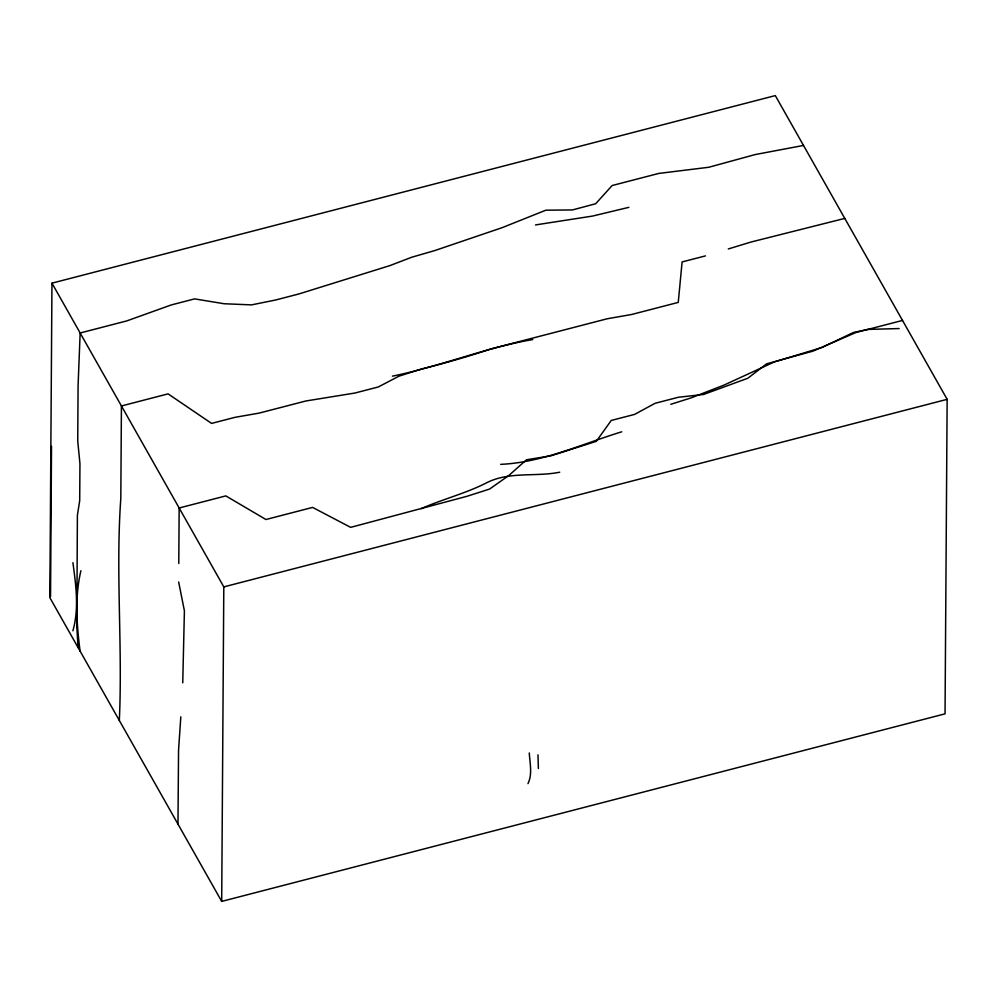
<?xml version="1.0" encoding="UTF-8"?>
<svg xmlns="http://www.w3.org/2000/svg" width="997" height="997" viewBox="0 0 997 997"><rect width="100%" height="100%" fill="white"/><g stroke="black" fill="none" stroke-linecap="round" stroke-linejoin="round"><path stroke-width="1.5" d="M51.956 283.16L49.85 597.664L221.695 901.4L945.044 713.84L947.15 399.336L775.305 95.6L51.956 283.16L223.802 586.897L221.695 901.4M51.52 446.382L50.535 596.567M119.328 720.457C122.718 646.467 115.54 572.315 120.811 498.463L121.422 405.966L168.094 393.865L211.563 423.401L234.906 417.357L259.245 413.082L305.917 400.981L354.932 393.03L378.262 386.986L398.912 376.193L421.569 368.952A673.287 458.458 0.4 0 0 490.574 349.025L607.235 318.766L631.575 314.504L678.247 302.403L682.11 261.937L705.452 255.893M178.787 563.492L179.161 507.996L225.821 495.895L265.937 519.512L312.609 507.411L350.657 527.363L466.883 496.319L489.539 489.078L508.682 475.619L526.478 459.779L550.98 455.803L596.306 441.335L611.248 420.447L634.591 414.403L655.066 403.311L678.396 397.255L703.583 394.463L747.9 378.212L766.531 363.855L812.867 351.168L855.837 332.537L902.509 320.436M182.738 682.808L184.408 610.874L178.662 581.999M177.977 824.133L178.55 750.28L180.818 716.831M80.907 570.72C74.675 597.128 76.694 624.446 80.072 651.091M72.881 630.789C79.274 608.482 75.909 585.214 72.918 562.657M527.974 783.642C532.622 774.146 529.856 763.066 529.27 752.972M421.07 508.694C442.444 499.235 465.312 493.602 486.187 483.009C508.993 471.12 535.377 477.139 559.728 472.204M621.729 431.813C581.812 443.977 542.954 462.471 500.681 464.353M728.284 248.963L751.115 242.009L844.783 218.405M628.87 207.339L592.505 216.075L535.526 224.923M670.807 404.296L691.108 397.878L723.797 385.191L774.432 361.911L822.076 347.442L853.482 332.462L867.726 329.434L899.12 328.549M223.802 586.897L947.15 399.336M392.407 376.156C439.876 366.584 484.953 347.779 532.722 339.566M803.495 145.437L755.153 154.572L708.817 167.259L658.793 173.428L612.133 185.529L595.67 203.749L572.428 209.943L545.82 210.205L502.176 227.652L434.854 250.546L411.861 257.189L389.864 265.613L298.876 293.965L275.546 300.022L251.543 304.883L224.138 303.749L194.639 298.888L171.297 304.932L126.818 320.897L80.146 332.998L78.09 385.527L77.729 441.023L79.947 463.68L79.698 500.681L77.392 515.324L76.819 626.627L78.04 647.489M537.981 754.829L538.38 768.513"/></g></svg>
